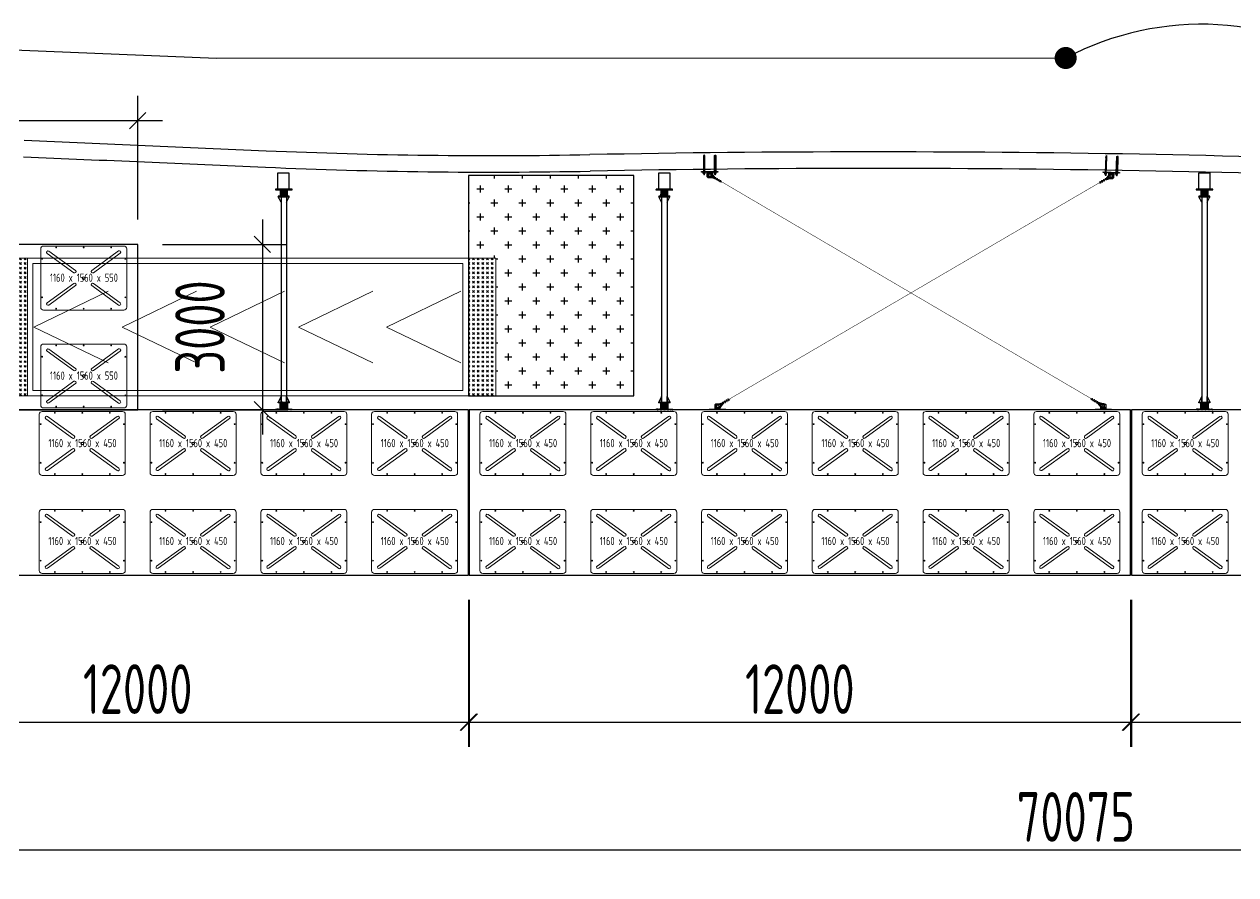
# Model space of a CAD drawing. Header units: millimetres. Extents: x 4 to 2106212, y -117026 to 198097.
# Drawn here: x 1240197 to 1262179, y 118370 to 133797 of the extents above; entities that cross this region are included whole.
import ezdxf

# ---------------------------------------------------------------- set-up
doc = ezdxf.new("R2010")
doc.units = ezdxf.units.MM
for name, pattern in [('CENTER', [0.6, 0.375, -0.075, 0.075, -0.075]), ('DASHDOT2', [12.7, 6.35, -3.175, 0, -3.175]), ('DASHED2', [0.375, 0.25, -0.125])]:
    doc.linetypes.add(name, pattern=pattern)
for name, color, linetype in [('0 @ 1', 7, 'Continuous'), ('BS-Annectent', 115, 'Continuous'), ('HR-dimension', 9, 'Continuous'), ('HR-pontoon', 161, 'Continuous'), ('STEEL', 34, 'Continuous'), ('粗实线', 7, 'Continuous')]:
    doc.layers.add(name, color=color, linetype=linetype)
for name, color, linetype, lineweight in [('扣板', 7, 'Continuous', 9), ('抱桩器', 1, 'Continuous', 18), ('文本', 3, 'Continuous', 13), ('浮箱', 160, 'Continuous', 20)]:
    doc.layers.add(name, color=color, linetype=linetype, lineweight=lineweight)
doc.styles.add('hztxt', font='ros1.shx', dxfattribs={"width": 0.8, "bigfont": 'hztxt.shx'})
doc.linetypes.add('10422', pattern='A,2,[150,AAA.SHX,S=1,R=0,X=0,Y=1],2,[177,AAA.SHX,S=1,R=0,X=0,Y=0.8],1e-09', length=4)
doc.linetypes.add('444', pattern='A,4.5,[145,AAA.SHX,S=1,R=0,X=0,Y=1],4.5,-0.5,[146,AAA.SHX,S=1,R=0,X=0,Y=0],-0.5', length=10)
doc.dimstyles.new('DIM-300', dxfattribs={"dimscale": 300, "dimtxt": 3, "dimasz": 1, "dimexe": 1.5, "dimexo": 1.5, "dimgap": 0.5, "dimtad": 1, "dimdec": 0, "dimzin": 0, "dimdsep": 46, "dimtxsty": 'hztxt', "dimblk": 'OBLIQUE', "dimcen": 0, "dimdle": 1.5, "dimclrd": 9, "dimclre": 9, "dimclrt": 6, "dimadec": 0, "dimazin": 0, "dimtfac": 1, "dimtdec": 0, "dimtix": 1, "dimtofl": 0, "dimtmove": 2, "dimatfit": 0, "dimfxl": 5, "dimtolj": 1, "dimtzin": 0, "dimarcsym": 0})
pattern_1 = [(40.81217054, (-573818.8873, 176698.6793), (-1.452584633, 1.682112997), []), (130.81217054, (-573818.8873, 176698.6793), (-4.5872822625, 1.911641361), [5.55625, -3.33375])]
pattern_2 = [(40.81217054, (-578777.1463, 176555.198), (-1.452584633, 1.682112997), []), (130.81217054, (-578777.1463, 176555.198), (-4.5872822625, 1.911641361), [5.55625, -3.33375])]
pattern_3 = [(225, (43212.285, 45564.743), (4.49012806, -4.49012806), []), (225, (43207.795, 45564.743), (4.49012806, -4.49012806), [7.9375, -1.5875, 0, -1.5875])]
pattern_4 = [(225, (-344287.005, -129412.7357), (4.49012806, -4.49012806), []), (225, (-344291.495, -129412.7357), (4.49012806, -4.49012806), [7.9375, -1.5875, 0, -1.5875])]

# ---------------------------------------------------------------- blocks, each defined once
blk = doc.blocks.new('_Oblique')
at = {"color": 0, "linetype": 'ByBlock', "lineweight": -2}
blk.add_line((-0.5, -0.5), (0.5, 0.5), dxfattribs=at)
blk = doc.blocks.new('*D84')
at = {"color": 9, "lineweight": -2, "transparency": 16777216}
for p, q in [((1236255, 130255), (1236255, 132499)), ((1242255, 130255), (1242255, 132499)), ((1235805, 132049), (1242705, 132049))]:
    blk.add_line(p, q, dxfattribs=at)
at = {"layer": 'Defpoints', "color": 0, "transparency": 16777216}
for p in [(1242255, 132049), (1236255, 129805), (1242255, 129805)]:
    blk.add_point(p, dxfattribs=at)
at = {"color": 9, "lineweight": -2, "transparency": 16777216, "xscale": 300, "yscale": 300, "zscale": 300, "rotation": 180}
blk.add_blockref('_Oblique', (1236255, 132049), dxfattribs=at)
at = {"color": 9, "lineweight": -2, "transparency": 16777216, "xscale": 300, "yscale": 300, "zscale": 300}
blk.add_blockref('_Oblique', (1242255, 132049), dxfattribs=at)
at = {"color": 6, "transparency": 16777216, "insert": (1239255, 132649), "char_height": 900, "attachment_point": 5, "style": 'hztxt'}
blk.add_mtext('\\A1;6000', dxfattribs=at)
blk = doc.blocks.new('*D85')
at = {"color": 9, "lineweight": -2, "transparency": 16777216}
for p, q in [((1244518, 130255), (1244518, 126355)), ((1242705, 129805), (1244968, 129805)), ((1242705, 126805), (1244968, 126805))]:
    blk.add_line(p, q, dxfattribs=at)
at = {"layer": 'Defpoints', "color": 0, "transparency": 16777216}
for p in [(1242255, 129805), (1242255, 126805), (1244518, 126805)]:
    blk.add_point(p, dxfattribs=at)
at = {"color": 9, "lineweight": -2, "transparency": 16777216, "xscale": 300, "yscale": 300, "zscale": 300}
for p, rotation in [((1244518, 129805), 90), ((1244518, 126805), 270)]:
    blk.add_blockref('_Oblique', p, dxfattribs=dict(at, rotation=rotation))
at = {"color": 6, "transparency": 16777216, "insert": (1243386, 128305), "char_height": 900, "attachment_point": 5, "rotation": 90, "style": 'hztxt'}
blk.add_mtext('\\A1;3000', dxfattribs=at)
blk = doc.blocks.new('*U581')
at = {"layer": '抱桩器'}
h = blk.add_hatch(dxfattribs=at)
h.set_pattern_fill('GOST_GLASS', color=252, scale=10, angle=90)
h.set_pattern_definition([(135, (-669974.417, -109419.865), (5e-15, 84.852814), [50, -70]), (135, (-669974.417, -109398.65), (5e-15, 84.852814), [20, -100]), (135, (-669995.63, -109419.865), (5e-15, 84.852814), [20, -100])])
h.paths.add_polyline_path([(-3750, 1250), (-3750, -1250), (-4750, -1250), (-4750, 1250)])
h = blk.add_hatch(dxfattribs=at)
h.set_pattern_fill('GOST_GLASS', color=252, scale=10, angle=90)
h.set_pattern_definition([(135, (-673974.717, -109419.865), (5e-15, 84.852814), [50, -70]), (135, (-673974.717, -109398.65), (5e-15, 84.852814), [20, -100]), (135, (-673995.93, -109419.865), (5e-15, 84.852814), [20, -100])])
h.paths.add_polyline_path([(4250, 1250), (4250, -1250), (4750, -1250), (4750, 1250)])
at = {"layer": '抱桩器', "color": 252}
for points in [[(-3750, 1250), (-3750, -1250), (-4750, -1250), (-4750, 1250)], [(4250, -1250), (-3750, -1250), (-3750, 1250), (4250, 1250)], [(4150, -1150), (-3650, -1150), (-3650, 1150), (4150, 1150)], [(4250, 1250), (4250, -1250), (4750, -1250), (4750, 1250)]]:
    blk.add_lwpolyline(points, close=True, dxfattribs=at)
for points in [[(-2284, -650), (-3634, 0), (-2284, 650)], [(-684, -650), (-2034, 0), (-684, 650)], [(916, -650), (-434, 0), (916, 650)], [(2516, -650), (1166, 0), (2516, 650)], [(4116, -650), (2766, 0), (4116, 650)]]:
    blk.add_lwpolyline(points, dxfattribs=at)
blk = doc.blocks.new('*U582')
at = {"color": 0, "linetype": 'ByBlock', "lineweight": -2, "transparency": 16777216}
blk.add_blockref('*U581', (0, 0), dxfattribs=at)
blk = doc.blocks.new('MT-ZP')
h = blk.add_hatch()
h.set_pattern_fill('CROSS', color=252, scale=40)
h.paths.add_polyline_path([(680224, 262476), (680224, 260976), (680724, 260976), (680724, 258476), (683224, 258476), (683224, 262476)])
at = {"layer": 'HR-pontoon', "color": 252}
for points in [[(680224, 258476), (683224, 258476), (683224, 262476), (680224, 262476)], [(668224, 261226), (668224, 258226), (674224, 258226), (674224, 261226)], [(668224, 258226), (668224, 255226), (680224, 255226), (680224, 258226)], [(680239, 258226), (680239, 255226), (692239, 255226), (692239, 258226)], [(692254, 258226), (692254, 255226), (702254, 255226), (702254, 258226)]]:
    blk.add_lwpolyline(points, close=True, dxfattribs=at)
at = {"color": 252}
blk.add_blockref('*U582', (675974, 259726), dxfattribs=at)
blk = doc.blocks.new('*U81')
blk.add_blockref('MT-ZP', (-692747, -252919))
blk = doc.blocks.new('*U82')
at = {"color": 0, "linetype": 'ByBlock', "lineweight": -2, "transparency": 16777216}
blk.add_blockref('*U81', (0, 0), dxfattribs=at)
blk = doc.blocks.new('*D536')
at = {"color": 9, "lineweight": -2, "transparency": 16777216}
for p, q in [((1236255, 123355), (1236255, 120688)), ((1248255, 123355), (1248255, 120688)), ((1235805, 121138), (1248705, 121138))]:
    blk.add_line(p, q, dxfattribs=at)
at = {"layer": 'Defpoints', "color": 0, "transparency": 16777216}
for p in [(1236255, 123805), (1248255, 123805), (1248255, 121138)]:
    blk.add_point(p, dxfattribs=at)
at = {"color": 9, "lineweight": -2, "transparency": 16777216, "xscale": 300, "yscale": 300, "zscale": 300, "rotation": 180}
blk.add_blockref('_Oblique', (1236255, 121138), dxfattribs=at)
at = {"color": 9, "lineweight": -2, "transparency": 16777216, "xscale": 300, "yscale": 300, "zscale": 300}
blk.add_blockref('_Oblique', (1248255, 121138), dxfattribs=at)
at = {"color": 6, "transparency": 16777216, "insert": (1242255, 121738), "char_height": 900, "attachment_point": 5, "style": 'hztxt'}
blk.add_mtext('\\A1;12000', dxfattribs=at)
blk = doc.blocks.new('*D537')
at = {"color": 9, "lineweight": -2, "transparency": 16777216}
for p, q in [((1248270, 123355), (1248270, 120688)), ((1260270, 123355), (1260270, 120688)), ((1247820, 121138), (1260720, 121138))]:
    blk.add_line(p, q, dxfattribs=at)
at = {"layer": 'Defpoints', "color": 0, "transparency": 16777216}
for p in [(1248270, 123805), (1260270, 123805), (1260270, 121138)]:
    blk.add_point(p, dxfattribs=at)
at = {"color": 9, "lineweight": -2, "transparency": 16777216, "xscale": 300, "yscale": 300, "zscale": 300, "rotation": 180}
blk.add_blockref('_Oblique', (1248270, 121138), dxfattribs=at)
at = {"color": 9, "lineweight": -2, "transparency": 16777216, "xscale": 300, "yscale": 300, "zscale": 300}
blk.add_blockref('_Oblique', (1260270, 121138), dxfattribs=at)
at = {"color": 6, "transparency": 16777216, "insert": (1254270, 121738), "char_height": 900, "attachment_point": 5, "style": 'hztxt'}
blk.add_mtext('\\A1;12000', dxfattribs=at)
blk = doc.blocks.new('*D538')
at = {"color": 9, "lineweight": -2, "transparency": 16777216}
for p, q in [((1260285, 123355), (1260285, 120688)), ((1270285, 123355), (1270285, 120688)), ((1259835, 121138), (1270735, 121138))]:
    blk.add_line(p, q, dxfattribs=at)
at = {"layer": 'Defpoints', "color": 0, "transparency": 16777216}
for p in [(1260285, 123805), (1270285, 123805), (1270285, 121138)]:
    blk.add_point(p, dxfattribs=at)
at = {"color": 9, "lineweight": -2, "transparency": 16777216, "xscale": 300, "yscale": 300, "zscale": 300, "rotation": 180}
blk.add_blockref('_Oblique', (1260285, 121138), dxfattribs=at)
at = {"color": 9, "lineweight": -2, "transparency": 16777216, "xscale": 300, "yscale": 300, "zscale": 300}
blk.add_blockref('_Oblique', (1270285, 121138), dxfattribs=at)
at = {"color": 6, "transparency": 16777216, "insert": (1265285, 121738), "char_height": 900, "attachment_point": 5, "style": 'hztxt'}
blk.add_mtext('\\A1;10000', dxfattribs=at)
blk = doc.blocks.new('*D534')
at = {"color": 9, "lineweight": -2, "transparency": 16777216}
for p, q in [((1224240, 123355), (1224240, 118370)), ((1294315, 123355), (1294315, 118370)), ((1223790, 118820), (1294765, 118820))]:
    blk.add_line(p, q, dxfattribs=at)
at = {"layer": 'Defpoints', "color": 0, "transparency": 16777216}
for p in [(1224240, 123805), (1294315, 123805), (1294315, 118820)]:
    blk.add_point(p, dxfattribs=at)
at = {"color": 9, "lineweight": -2, "transparency": 16777216, "xscale": 300, "yscale": 300, "zscale": 300, "rotation": 180}
blk.add_blockref('_Oblique', (1224240, 118820), dxfattribs=at)
at = {"color": 9, "lineweight": -2, "transparency": 16777216, "xscale": 300, "yscale": 300, "zscale": 300}
blk.add_blockref('_Oblique', (1294315, 118820), dxfattribs=at)
at = {"color": 6, "transparency": 16777216, "insert": (1259278, 119420), "char_height": 900, "attachment_point": 5, "style": 'hztxt'}
blk.add_mtext('\\A1;70075', dxfattribs=at)
blk = doc.blocks.new('支座')
at = {"layer": '扣板', "color": 7}
blk.add_line((13512, 4747, 0), (13512, 5047, 0), dxfattribs=at)
at = {"layer": '扣板', "color": 7, "elevation": 0}
for points in [[(13512, 4747), (13512, 5047), (13520, 5047), (13520, 4747)], [(13600, 4947), (13620, 4927), (13620, 4867), (13600, 4847), (13520, 4847), (13520, 4947)], [(13560, 4932), (13520, 4932), (13520, 4922), (13560, 4922)], [(13560, 4862), (13520, 4862), (13520, 4872), (13560, 4872)]]:
    blk.add_lwpolyline(points, close=True, dxfattribs=at)
at = {"layer": '扣板', "color": 7}
blk.add_circle((13575, 4897, 0), 25, dxfattribs=at)
blk = doc.blocks.new('A$C97f6d51a')
at = {"color": 1, "linetype": 'DASHDOT2'}
blk.add_line((0, 313), (0, -47), dxfattribs=at)
at = {"layer": 'BS-Annectent'}
for p, q in [((-9, 282), (-9, 282)), ((-9, 281), (-9, 282)), ((-9, 282), (-9, 282)), ((-9, 279), (-8, 279)), ((-8, 278), (-9, 279)), ((-9, 279), (-8, 278)), ((-9, 275), (-7, 276)), ((-6, 274), (-9, 275)), ((-9, 275), (-7, 275)), ((-9, 272), (-6, 274)), ((-6, 270), (-9, 272)), ((-9, 272), (-4, 272)), ((-9, 269), (9, 268)), ((-9, 266), (9, 265)), ((-9, 263), (9, 262)), ((-9, 260), (9, 258)), ((-9, 257), (9, 255)), ((-9, 253), (9, 252)), ((-9, 250), (9, 249)), ((-9, 247), (9, 246)), ((-9, 244), (9, 243)), ((-9, 241), (9, 240)), ((-9, 238), (9, 236)), ((-9, 235), (9, 233)), ((-9, 231), (9, 230)), ((-9, 228), (9, 227)), ((-9, 225), (9, 224)), ((-9, 222), (9, 221)), ((-6, 274), (-6, 274)), ((-6, 274), (-6, 274)), ((-6, 274), (-6, 274)), ((-6, 274), (-6, 274)), ((-6, 274), (-6, 274)), ((6, 270), (-6, 270)), ((4, 271), (9, 271)), ((6, 273), (5, 273)), ((6, 273), (5, 273)), ((6, 273), (9, 274)), ((6, 274), (9, 274)), ((9, 271), (6, 273)), ((6, 270), (9, 271)), ((7, 276), (9, 277)), ((9, 274), (7, 275)), ((9, 277), (8, 278)), ((8, 277), (9, 277)), ((9, 280), (9, 281)), ((9, 280), (9, 280)), ((9, 280), (9, 280)), ((-10, 6), (9, 4)), ((-10, 2), (-6, 4)), ((-6, 1), (-10, 2)), ((-10, 2), (9, 1)), ((-9, 219), (9, 218)), ((-9, 216), (9, 215)), ((-9, 213), (9, 211)), ((-9, 209), (9, 208)), ((-9, 206), (9, 205)), ((-9, 203), (9, 202)), ((-9, 200), (9, 199)), ((-9, 197), (9, 196)), ((-9, 194), (9, 193)), ((-9, 191), (9, 189)), ((-9, 188), (9, 186)), ((-9, 184), (9, 183)), ((-9, 181), (9, 180)), ((-9, 178), (9, 177)), ((-9, 175), (9, 174)), ((-9, 172), (9, 171)), ((-9, 169), (9, 167)), ((-9, 166), (9, 164)), ((-9, 162), (9, 161)), ((-9, 159), (9, 158)), ((-9, 156), (9, 155)), ((-9, 153), (9, 152)), ((-9, 150), (9, 149)), ((-9, 147), (9, 146)), ((-9, 144), (9, 142)), ((-9, 140), (9, 139)), ((-9, 137), (9, 136)), ((-9, 134), (9, 133)), ((-9, 131), (9, 130)), ((-9, 128), (9, 127)), ((-9, 125), (9, 124)), ((-9, 122), (9, 120)), ((-9, 119), (9, 117)), ((-9, 115), (9, 114)), ((-9, 112), (9, 111)), ((-9, 109), (9, 108)), ((-9, 106), (9, 105)), ((-9, 103), (9, 102)), ((-9, 100), (9, 98)), ((-9, 97), (9, 95)), ((-9, 93), (9, 92)), ((-9, 90), (9, 89)), ((-9, 87), (9, 86)), ((-9, 84), (9, 83)), ((-9, 81), (9, 80)), ((-9, 78), (9, 76)), ((-9, 75), (9, 73)), ((-9, 71), (9, 70)), ((-9, 68), (9, 67)), ((-9, 65), (9, 64)), ((-9, 62), (9, 61)), ((-9, 59), (9, 58)), ((-9, 56), (9, 55)), ((-9, 53), (9, 51)), ((-9, 49), (9, 48)), ((-9, 46), (9, 45)), ((-9, 43), (9, 42)), ((-9, 40), (9, 39)), ((-9, 37), (9, 36)), ((-9, 34), (9, 33)), ((-9, 31), (9, 29)), ((-9, 28), (9, 26)), ((-9, 24), (9, 23)), ((-9, 21), (9, 20)), ((-9, 18), (9, 17)), ((-9, 15), (9, 14)), ((-9, 12), (9, 11)), ((-9, 9), (9, 7)), ((-8, 0), (-6, 1)), ((6, 147), (-6, 148)), ((6, 116), (-6, 117)), ((6, 3), (-6, 4)), ((2, 0), (-6, 1)), ((6, 147), (9, 149)), ((9, 1), (6, 3)), ((7, 0), (9, 1)), ((-16, -24), (-16, -11)), ((12, -9), (-12, -9)), ((12, -27), (-12, -27)), ((-9, -29), (-6, -28)), ((-6, -31), (-9, -29)), ((9, -30), (-9, -29)), ((-9, -32), (-6, -31)), ((-6, -34), (-9, -32)), ((9, -33), (-9, -32)), ((-9, -35), (-6, -34)), ((-6, -37), (-9, -35)), ((9, -37), (-9, -35)), ((-9, -38), (-6, -37)), ((-6, -40), (-9, -38)), ((9, -40), (-9, -38)), ((-8, -24), (-8, -11)), ((-6, -28), (-8, -27)), ((-7, -40), (-7, -43)), ((6, -29), (-6, -28)), ((6, -29), (-6, -28)), ((6, -32), (-6, -31)), ((6, -32), (-6, -31)), ((6, -35), (-6, -34)), ((6, -38), (-6, -37)), ((6, -38), (-6, -37)), ((6, -41), (-6, -40)), ((-5, -44), (5, -44)), ((-4, -40), (-4, -43)), ((-2, -9), (0, -4)), ((9, -27), (-1, -27)), ((0, -9), (2, -4)), ((4, -41), (4, -43)), ((6, -29), (9, -27)), ((9, -30), (6, -29)), ((6, -32), (9, -30)), ((9, -33), (6, -32)), ((6, -35), (9, -33)), ((9, -37), (6, -35)), ((6, -38), (9, -37)), ((9, -40), (6, -38)), ((6, -41), (9, -40)), ((7, -41), (7, -43)), ((8, -24), (8, -11)), ((9, -27), (8, -27)), ((16, -24), (16, -11))]:
    blk.add_line(p, q, dxfattribs=at)
blk.add_lwpolyline([(10, 0), (10, 300), (0, 306), (-10, 300), (-10, 0)], dxfattribs=at)
for points in [[(-19, -4), (-19, 0), (19, 0), (19, -4)], [(-15, -9), (15, -9), (15, -4), (-15, -4)]]:
    blk.add_lwpolyline(points, close=True, dxfattribs=at)
for points in [[(16, -11, 0.612824), (8, -11, 0.305874), (-8, -11, 0.612824), (-16, -11)], [(16, -24, -0.612824), (8, -24, -0.305874), (-8, -24, -0.612824), (-16, -24)], [(-7, -43, 0.516475), (-4, -43, 0.258238), (4, -43, 0.516475), (7, -43)]]:
    blk.add_lwpolyline(points, format="xyb", dxfattribs=at)
blk = doc.blocks.new('A$Ce460a15a')
at = {"layer": 'STEEL', "color": 22}
for points in [[(12, 150), (12, -150), (0, -150), (0, 150)], [(92, -50), (112, -30), (112, 30), (92, 50), (12, 50), (12, -50)], [(52, 35), (12, 35), (12, 25), (52, 25)], [(52, -35), (12, -35), (12, -25), (52, -25)]]:
    blk.add_lwpolyline(points, close=True, dxfattribs=at)
blk.add_circle((67, 0), 25, dxfattribs=at)
at = {"layer": 'HR-dimension', "xscale": -1, "rotation": 90}
blk.add_blockref('A$C97f6d51a', (12, 100), dxfattribs=at)
at = {"layer": 'HR-dimension', "rotation": 90.00000000000001}
blk.add_blockref('A$C97f6d51a', (12, -100), dxfattribs=at)
blk = doc.blocks.new('*U10')
at = {"color": 7, "linetype": 'Continuous', "lineweight": 15}
for p, q in [((-9, 9), (-10, 8)), ((-10, 8), (-10, 1)), ((-10, 1), (-9, 0)), ((-9, 9), (9, 9)), ((-9, 0), (9, 0)), ((-5, 8), (-5, 1)), ((5, 8), (5, 1)), ((10, 8), (9, 9)), ((9, 0), (10, 1)), ((10, 8), (10, 1))]:
    blk.add_line(p, q, dxfattribs=at)
for centre, start, end in [((0, -8), 72.4233, 107.5767), ((0, 17), 252.4233, 287.5767)]:
    blk.add_arc(centre, 17.2, start, end, dxfattribs=at)
for points, knots in [([(-10, 8), (-10, 9), (-9, 9), (-8, 9), (-7, 9), (-6, 9), (-6, 9), (-5, 8)], [0, 0, 0, 0, 0.264534, 0.399289, 0.53507, 0.765405, 1, 1, 1, 1]), ([(-5, 1), (-6, 1), (-6, 0), (-7, 0), (-8, 0), (-9, 0), (-10, 1), (-10, 1)], [0, 0, 0, 0, 0.264534, 0.399289, 0.53507, 0.765405, 1, 1, 1, 1]), ([(5, 8), (6, 9), (6, 9), (7, 9), (8, 9), (9, 9), (10, 9), (10, 8)], [0, 0, 0, 0, 0.264536, 0.399814, 0.535067, 0.765403, 1, 1, 1, 1]), ([(10, 1), (10, 1), (9, 0), (8, 0), (7, 0), (6, 0), (6, 1), (5, 1)], [0, 0, 0, 0, 0.264536, 0.399814, 0.535067, 0.765403, 1, 1, 1, 1])]:
    blk.add_open_spline(points, degree=3, knots=knots, dxfattribs=at)
blk = doc.blocks.new('A$C72EA2C7E')
blk.add_line((-8, -6), (8, -6))
at = {"color": 7, "linetype": 'Continuous', "lineweight": 15}
for p, q in [((-5, -40), (-5, -6)), ((-4, -41), (-5, -40)), ((5, -40), (-5, -40)), ((-4, -41), (5, -41)), ((5, -6), (5, -40)), ((5, -40), (5, -41))]:
    blk.add_line(p, q, dxfattribs=at)
at = {"color": 7, "linetype": 'Continuous', "lineweight": 0}
for p, q in [((-4, -41), (-4, -6)), ((5, -41), (5, -6))]:
    blk.add_line(p, q, dxfattribs=at)
blk.add_arc((0, -8), 8, 17.4862, 162.5138)
at = {"extrusion": (0, 0, -1), "xscale": 0.9999974999999999, "yscale": 0.9999974999999999, "zscale": -0.9999974999999999}
blk.add_blockref('*U10', (0, -39), dxfattribs=at)
blk = doc.blocks.new('*U1978')
h = blk.add_hatch(color=1)
h.dxf.hatch_style = 1
h.paths.add_polyline_path([(3382, 2191), (3473, 2218, 1.447528), (3428, 2281), (3373, 2204)])
h.paths.add_polyline_path([(3389, 2205), (3388, 2206), (3398, 2220), (3395, 2222), (3434, 2277, -1.452111), (3471, 2226), (3406, 2207), (3405, 2210)], flags=16)
h = blk.add_hatch()
h.set_pattern_fill('ANSI38', color=253, scale=0.7, angle=-4.1878)
h.set_pattern_definition(pattern_2)
h.paths.add_polyline_path([(3404, 2213), (3406, 2207), (3471, 2226, 1.452111), (3434, 2277), (3395, 2222), (3398, 2220), (3401, 2218), (3440, 2273, -1.452111), (3469, 2232)])
h = blk.add_hatch(color=1)
h.dxf.hatch_style = 1
h.paths.add_polyline_path([(-3373, -2204), (-3429, -2283, -1.406258), (-3473, -2218), (-3382, -2191)])
h.paths.add_polyline_path([(-3405, -2210), (-3406, -2207), (-3471, -2226, 1.406258), (-3435, -2278), (-3395, -2222), (-3388, -2205)], flags=16)
h = blk.add_hatch()
h.set_pattern_fill('ANSI38', color=253, scale=0.7, angle=-4.1878)
h.set_pattern_definition(pattern_1)
h.paths.add_polyline_path([(-3401, -2218), (-3395, -2222), (-3434, -2277, -1.452111), (-3471, -2226), (-3406, -2207), (-3405, -2210), (-3404, -2213), (-3469, -2232, 1.452111), (-3440, -2273)])
blk.add_line((3379, 2205), (3379, 2195))
at = {"color": 1, "linetype": 'DASHED2'}
blk.add_line((3483, 2289), (3493, 2274), dxfattribs=at)
at = {"color": 1, "const_width": 8.4}
for points in [[(3380, 2206), (-3393, -2203)], [(3386, 2200), (3251, 2112)], [(-3388, -2209), (-3246, -2117)]]:
    blk.add_lwpolyline(points, dxfattribs=at)
at = {"color": 1}
for points in [[(3382, 2191), (3473, 2218, 1.447528), (3428, 2281), (3373, 2204)], [(3398, 2220), (3388, 2206), (3389, 2205), (3405, 2210), (3406, 2207), (3471, 2226, 1.452111), (3434, 2277), (3395, 2222)], [(-3373, -2204), (-3428, -2281, -1.447528), (-3473, -2218), (-3382, -2191)], [(-3405, -2210), (-3389, -2205), (-3388, -2206), (-3398, -2220), (-3395, -2222), (-3434, -2277, -1.452111), (-3471, -2226), (-3406, -2207)]]:
    blk.add_lwpolyline(points, format="xyb", close=True, dxfattribs=at)
for points in [[(3379, 2195), (3472, 2222, 1.449849), (3431, 2279), (3379, 2205)], [(3406, 2207), (3471, 2226, 1.452111), (3434, 2277), (3395, 2222)], [(3406, 2207), (3471, 2226, 1.452111), (3434, 2277), (3395, 2222)], [(-3376, -2200), (-3431, -2279, -1.449849), (-3472, -2222), (-3384, -2197)], [(-3395, -2222), (-3434, -2277, -1.452111), (-3471, -2226), (-3406, -2207)], [(-3395, -2222), (-3434, -2277, -1.452111), (-3471, -2226), (-3406, -2207)]]:
    blk.add_lwpolyline(points, format="xyb")
for points in [[(3401, 2218), (3440, 2273, -1.452111), (3469, 2232), (3404, 2213), (3406, 2207), (3471, 2226, 1.452111), (3434, 2277), (3395, 2222)], [(-3404, -2213), (-3469, -2232, 1.452111), (-3440, -2273), (-3401, -2218), (-3395, -2222), (-3434, -2277, -1.452111), (-3471, -2226), (-3406, -2207)]]:
    blk.add_lwpolyline(points, format="xyb", close=True)
at = {"color": 252}
for points in [[(3401, 2218), (3440, 2273, -1.452111), (3469, 2232), (3404, 2213), (3406, 2207), (3471, 2226, 1.452111), (3434, 2277), (3395, 2222)], [(-3404, -2213), (-3469, -2232, 1.452111), (-3440, -2273), (-3401, -2218), (-3395, -2222), (-3434, -2277, -1.452111), (-3471, -2226), (-3406, -2207)]]:
    blk.add_lwpolyline(points, format="xyb", close=True, dxfattribs=at)
at = {"xscale": 0.6999999999999998, "yscale": 0.6999999999999998, "zscale": 0.6999999999999998, "rotation": 213.1298866380289}
for p in [(3376, 2183), (3284, 2123), (3315, 2143), (3345, 2163), (-3360, -2201), (-3329, -2181), (-3299, -2161), (-3267, -2141)]:
    blk.add_blockref('A$C72EA2C7E', p, dxfattribs=at)
blk = doc.blocks.new('*U1979')
at = {"color": 0, "linetype": 'ByBlock', "lineweight": -2, "transparency": 16777216}
blk.add_blockref('*U1978', (0, 0), dxfattribs=at)
blk = doc.blocks.new('*U1980')
h = blk.add_hatch(color=1)
h.dxf.hatch_style = 1
h.paths.add_polyline_path([(3382, 2191), (3473, 2218, 1.447528), (3428, 2281), (3373, 2204)])
h.paths.add_polyline_path([(3389, 2205), (3388, 2206), (3398, 2220), (3395, 2222), (3434, 2277, -1.452111), (3471, 2226), (3406, 2207), (3405, 2210)], flags=16)
h = blk.add_hatch()
h.set_pattern_fill('ANSI38', color=253, scale=0.7, angle=-4.1878)
h.set_pattern_definition(pattern_2)
h.paths.add_polyline_path([(3404, 2213), (3406, 2207), (3471, 2226, 1.452111), (3434, 2277), (3395, 2222), (3398, 2220), (3401, 2218), (3440, 2273, -1.452111), (3469, 2232)])
h = blk.add_hatch(color=1)
h.dxf.hatch_style = 1
h.paths.add_polyline_path([(-3373, -2204), (-3429, -2283, -1.406258), (-3473, -2218), (-3382, -2191)])
h.paths.add_polyline_path([(-3405, -2210), (-3406, -2207), (-3471, -2226, 1.406258), (-3435, -2278), (-3395, -2222), (-3388, -2205)], flags=16)
h = blk.add_hatch()
h.set_pattern_fill('ANSI38', color=253, scale=0.7, angle=-4.1878)
h.set_pattern_definition(pattern_1)
h.paths.add_polyline_path([(-3401, -2218), (-3395, -2222), (-3434, -2277, -1.452111), (-3471, -2226), (-3406, -2207), (-3405, -2210), (-3404, -2213), (-3469, -2232, 1.452111), (-3440, -2273)])
blk.add_line((3379, 2205), (3379, 2195))
at = {"color": 1, "linetype": 'DASHED2'}
blk.add_line((3483, 2289), (3493, 2274), dxfattribs=at)
at = {"color": 1, "const_width": 8.4}
for points in [[(3380, 2206), (-3393, -2203)], [(3386, 2200), (3251, 2112)], [(-3388, -2209), (-3246, -2117)]]:
    blk.add_lwpolyline(points, dxfattribs=at)
at = {"color": 1}
for points in [[(3382, 2191), (3473, 2218, 1.447528), (3428, 2281), (3373, 2204)], [(3398, 2220), (3388, 2206), (3389, 2205), (3405, 2210), (3406, 2207), (3471, 2226, 1.452111), (3434, 2277), (3395, 2222)], [(-3373, -2204), (-3428, -2281, -1.447528), (-3473, -2218), (-3382, -2191)], [(-3405, -2210), (-3389, -2205), (-3388, -2206), (-3398, -2220), (-3395, -2222), (-3434, -2277, -1.452111), (-3471, -2226), (-3406, -2207)]]:
    blk.add_lwpolyline(points, format="xyb", close=True, dxfattribs=at)
for points in [[(3379, 2195), (3472, 2222, 1.449849), (3431, 2279), (3379, 2205)], [(3406, 2207), (3471, 2226, 1.452111), (3434, 2277), (3395, 2222)], [(3406, 2207), (3471, 2226, 1.452111), (3434, 2277), (3395, 2222)], [(-3376, -2200), (-3431, -2279, -1.449849), (-3472, -2222), (-3384, -2197)], [(-3395, -2222), (-3434, -2277, -1.452111), (-3471, -2226), (-3406, -2207)], [(-3395, -2222), (-3434, -2277, -1.452111), (-3471, -2226), (-3406, -2207)]]:
    blk.add_lwpolyline(points, format="xyb")
for points in [[(3401, 2218), (3440, 2273, -1.452111), (3469, 2232), (3404, 2213), (3406, 2207), (3471, 2226, 1.452111), (3434, 2277), (3395, 2222)], [(-3404, -2213), (-3469, -2232, 1.452111), (-3440, -2273), (-3401, -2218), (-3395, -2222), (-3434, -2277, -1.452111), (-3471, -2226), (-3406, -2207)]]:
    blk.add_lwpolyline(points, format="xyb", close=True)
at = {"color": 252}
for points in [[(3401, 2218), (3440, 2273, -1.452111), (3469, 2232), (3404, 2213), (3406, 2207), (3471, 2226, 1.452111), (3434, 2277), (3395, 2222)], [(-3404, -2213), (-3469, -2232, 1.452111), (-3440, -2273), (-3401, -2218), (-3395, -2222), (-3434, -2277, -1.452111), (-3471, -2226), (-3406, -2207)]]:
    blk.add_lwpolyline(points, format="xyb", close=True, dxfattribs=at)
at = {"xscale": 0.6999999999999998, "yscale": 0.6999999999999998, "zscale": 0.6999999999999998, "rotation": 213.1298866380289}
for p in [(3376, 2183), (3284, 2123), (3315, 2143), (3345, 2163), (-3360, -2201), (-3329, -2181), (-3299, -2161), (-3267, -2141)]:
    blk.add_blockref('A$C72EA2C7E', p, dxfattribs=at)
blk = doc.blocks.new('*U1981')
at = {"color": 0, "linetype": 'ByBlock', "lineweight": -2, "transparency": 16777216}
blk.add_blockref('*U1980', (0, 0), dxfattribs=at)
blk = doc.blocks.new('*U2001')
h = blk.add_hatch()
h.set_pattern_fill('ANSI35', color=4, angle=180)
h.set_pattern_definition(pattern_3)
h.paths.add_polyline_path([(24, -89), (36, -89), (36, -67), (24, -67)])
h.paths.add_polyline_path([(24, -31), (36, -31), (36, 11), (24, 11)])
h.paths.add_polyline_path([(-100, 11), (100, 11), (100, 21), (-100, 21)])
h.paths.add_polyline_path([(-36, -31), (-24, -31), (-24, 11), (-36, 11)])
h.paths.add_polyline_path([(-36, -89), (-24, -89), (-24, -67), (-36, -67)])
h = blk.add_hatch()
h.set_pattern_fill('ANSI35', color=4, angle=180)
h.set_pattern_definition(pattern_4)
h.paths.add_polyline_path([(-129, -116), (-150, -116), (-150, -104), (-129, -104)])
h.paths.add_polyline_path([(111, -116), (-111, -116), (-111, -104), (111, -104)])
h.paths.add_polyline_path([(150, -116), (129, -116), (129, -104), (150, -104)])
h.paths.add_polyline_path([(66, -104), (54, -104), (54, -67), (66, -67)])
h.paths.add_polyline_path([(66, -31), (54, -31), (54, -4), (66, -4)])
h.paths.add_polyline_path([(6, -31), (-6, -31), (-6, -4), (6, -4)])
h.paths.add_polyline_path([(6, -104), (-6, -104), (-6, -67), (6, -67)])
h.paths.add_polyline_path([(-54, -104), (-66, -104), (-66, -67), (-54, -67)])
h.paths.add_polyline_path([(-54, -31), (-66, -31), (-66, -4), (-54, -4)])
at = {"color": 4}
for points in [[(100, 11), (-100, 11), (-100, 21), (100, 21), (100, 11)], [(-36, -89), (-36, 11), (-24, 11), (-24, -89), (-36, -89)], [(24, -89), (24, 11), (36, 11), (36, -89), (24, -89)], [(150, -116), (-150, -116), (-150, -104), (150, -104), (150, -116)], [(-66, -104), (-66, -4), (-54, -4), (-54, -104), (-66, -104)], [(-6, -104), (-6, -4), (6, -4), (6, -104), (-6, -104)], [(54, -104), (54, -4), (66, -4), (66, -104), (54, -104)]]:
    blk.add_lwpolyline(points, dxfattribs=at)
at = {"layer": 'Defpoints', "color": 4}
for points in [[(-100, 21), (-50, 21), (-50, 121), (-100, 21)], [(100, 21), (50, 21), (50, 121), (100, 21)]]:
    blk.add_lwpolyline(points, dxfattribs=at)
at = {"layer": 'Defpoints', "color": 4, "linetype": 'CENTER', "ltscale": 2}
for points in [[(-129, -116), (-111, -116), (-111, -104), (-129, -104)], [(-66, -31), (-54, -31), (-54, -67), (-66, -67)], [(-36, -31), (-24, -31), (-24, -67), (-36, -67)], [(-6, -31), (6, -31), (6, -67), (-6, -67)], [(24, -31), (36, -31), (36, -67), (24, -67)], [(54, -31), (66, -31), (66, -67), (54, -67)], [(129, -116), (111, -116), (111, -104), (129, -104)]]:
    blk.add_lwpolyline(points, close=True, dxfattribs=at)
for points in [[(-120, -99), (-120, -111), (-120, -121)], [(-66, -49), (66, -49)], [(-66, -49), (66, -49)], [(120, -99), (120, -111), (120, -121)]]:
    blk.add_lwpolyline(points, dxfattribs=at)
blk = doc.blocks.new('*U1998')
at = {"layer": '粗实线', "color": 0, "linetype": 'ByBlock', "lineweight": -2, "transparency": 16777216}
blk.add_blockref('*U2001', (0, 0), dxfattribs=at)
blk = doc.blocks.new('*U1999')
h = blk.add_hatch()
h.set_pattern_fill('ANSI35', color=4, angle=180)
h.set_pattern_definition(pattern_3)
h.paths.add_polyline_path([(24, -89), (36, -89), (36, -67), (24, -67)])
h.paths.add_polyline_path([(24, -31), (36, -31), (36, 11), (24, 11)])
h.paths.add_polyline_path([(-100, 11), (100, 11), (100, 21), (-100, 21)])
h.paths.add_polyline_path([(-36, -31), (-24, -31), (-24, 11), (-36, 11)])
h.paths.add_polyline_path([(-36, -89), (-24, -89), (-24, -67), (-36, -67)])
h = blk.add_hatch()
h.set_pattern_fill('ANSI35', color=4, angle=180)
h.set_pattern_definition(pattern_4)
h.paths.add_polyline_path([(-129, -116), (-150, -116), (-150, -104), (-129, -104)])
h.paths.add_polyline_path([(111, -116), (-111, -116), (-111, -104), (111, -104)])
h.paths.add_polyline_path([(150, -116), (129, -116), (129, -104), (150, -104)])
h.paths.add_polyline_path([(66, -104), (54, -104), (54, -67), (66, -67)])
h.paths.add_polyline_path([(66, -31), (54, -31), (54, -4), (66, -4)])
h.paths.add_polyline_path([(6, -31), (-6, -31), (-6, -4), (6, -4)])
h.paths.add_polyline_path([(6, -104), (-6, -104), (-6, -67), (6, -67)])
h.paths.add_polyline_path([(-54, -104), (-66, -104), (-66, -67), (-54, -67)])
h.paths.add_polyline_path([(-54, -31), (-66, -31), (-66, -4), (-54, -4)])
at = {"color": 4}
for points in [[(100, 11), (-100, 11), (-100, 21), (100, 21), (100, 11)], [(-36, -89), (-36, 11), (-24, 11), (-24, -89), (-36, -89)], [(24, -89), (24, 11), (36, 11), (36, -89), (24, -89)], [(150, -116), (-150, -116), (-150, -104), (150, -104), (150, -116)], [(-66, -104), (-66, -4), (-54, -4), (-54, -104), (-66, -104)], [(-6, -104), (-6, -4), (6, -4), (6, -104), (-6, -104)], [(54, -104), (54, -4), (66, -4), (66, -104), (54, -104)]]:
    blk.add_lwpolyline(points, dxfattribs=at)
at = {"layer": 'Defpoints', "color": 4}
for points in [[(-100, 21), (-50, 21), (-50, 121), (-100, 21)], [(100, 21), (50, 21), (50, 121), (100, 21)]]:
    blk.add_lwpolyline(points, dxfattribs=at)
at = {"layer": 'Defpoints', "color": 4, "linetype": 'CENTER', "ltscale": 2}
for points in [[(-129, -116), (-111, -116), (-111, -104), (-129, -104)], [(-66, -31), (-54, -31), (-54, -67), (-66, -67)], [(-36, -31), (-24, -31), (-24, -67), (-36, -67)], [(-6, -31), (6, -31), (6, -67), (-6, -67)], [(24, -31), (36, -31), (36, -67), (24, -67)], [(54, -31), (66, -31), (66, -67), (54, -67)], [(129, -116), (111, -116), (111, -104), (129, -104)]]:
    blk.add_lwpolyline(points, close=True, dxfattribs=at)
for points in [[(-120, -99), (-120, -111), (-120, -121)], [(-66, -49), (66, -49)], [(-66, -49), (66, -49)], [(120, -99), (120, -111), (120, -121)]]:
    blk.add_lwpolyline(points, dxfattribs=at)
blk = doc.blocks.new('*U2000')
at = {"layer": '粗实线', "color": 0, "linetype": 'ByBlock', "lineweight": -2, "transparency": 16777216}
blk.add_blockref('*U1999', (0, 0), dxfattribs=at)
blk = doc.blocks.new('*U1973')
at = {"layer": '粗实线', "color": 4}
for points in [[(-50, 1863), (-50, -1863)], [(50, 1863), (50, -1863)]]:
    blk.add_lwpolyline(points, dxfattribs=at)
at = {"layer": '粗实线', "color": 4, "xscale": -1, "rotation": 179.9999997006857}
blk.add_blockref('*U2000', (0, 1884), dxfattribs=at)
at = {"layer": '粗实线', "color": 4, "rotation": 359.9999997006856}
blk.add_blockref('*U1998', (0, -1884), dxfattribs=at)
blk = doc.blocks.new('*U1974')
at = {"color": 0, "linetype": 'ByBlock', "lineweight": -2, "transparency": 16777216}
for p in [(0, 0), (9800, 0)]:
    blk.add_blockref('*U1973', p, dxfattribs=at)
blk = doc.blocks.new('*U1991')
h = blk.add_hatch()
h.set_pattern_fill('ANSI35', color=4, angle=180)
h.set_pattern_definition(pattern_3)
h.paths.add_polyline_path([(24, -89), (36, -89), (36, -67), (24, -67)])
h.paths.add_polyline_path([(24, -31), (36, -31), (36, 11), (24, 11)])
h.paths.add_polyline_path([(-100, 11), (100, 11), (100, 21), (-100, 21)])
h.paths.add_polyline_path([(-36, -31), (-24, -31), (-24, 11), (-36, 11)])
h.paths.add_polyline_path([(-36, -89), (-24, -89), (-24, -67), (-36, -67)])
h = blk.add_hatch()
h.set_pattern_fill('ANSI35', color=4, angle=180)
h.set_pattern_definition(pattern_4)
h.paths.add_polyline_path([(-129, -116), (-150, -116), (-150, -104), (-129, -104)])
h.paths.add_polyline_path([(111, -116), (-111, -116), (-111, -104), (111, -104)])
h.paths.add_polyline_path([(150, -116), (129, -116), (129, -104), (150, -104)])
h.paths.add_polyline_path([(66, -104), (54, -104), (54, -67), (66, -67)])
h.paths.add_polyline_path([(66, -31), (54, -31), (54, -4), (66, -4)])
h.paths.add_polyline_path([(6, -31), (-6, -31), (-6, -4), (6, -4)])
h.paths.add_polyline_path([(6, -104), (-6, -104), (-6, -67), (6, -67)])
h.paths.add_polyline_path([(-54, -104), (-66, -104), (-66, -67), (-54, -67)])
h.paths.add_polyline_path([(-54, -31), (-66, -31), (-66, -4), (-54, -4)])
at = {"color": 4}
for points in [[(100, 11), (-100, 11), (-100, 21), (100, 21), (100, 11)], [(-36, -89), (-36, 11), (-24, 11), (-24, -89), (-36, -89)], [(24, -89), (24, 11), (36, 11), (36, -89), (24, -89)], [(150, -116), (-150, -116), (-150, -104), (150, -104), (150, -116)], [(-66, -104), (-66, -4), (-54, -4), (-54, -104), (-66, -104)], [(-6, -104), (-6, -4), (6, -4), (6, -104), (-6, -104)], [(54, -104), (54, -4), (66, -4), (66, -104), (54, -104)]]:
    blk.add_lwpolyline(points, dxfattribs=at)
at = {"layer": 'Defpoints', "color": 4}
for points in [[(-100, 21), (-50, 21), (-50, 121), (-100, 21)], [(100, 21), (50, 21), (50, 121), (100, 21)]]:
    blk.add_lwpolyline(points, dxfattribs=at)
at = {"layer": 'Defpoints', "color": 4, "linetype": 'CENTER', "ltscale": 2}
for points in [[(-129, -116), (-111, -116), (-111, -104), (-129, -104)], [(-66, -31), (-54, -31), (-54, -67), (-66, -67)], [(-36, -31), (-24, -31), (-24, -67), (-36, -67)], [(-6, -31), (6, -31), (6, -67), (-6, -67)], [(24, -31), (36, -31), (36, -67), (24, -67)], [(54, -31), (66, -31), (66, -67), (54, -67)], [(129, -116), (111, -116), (111, -104), (129, -104)]]:
    blk.add_lwpolyline(points, close=True, dxfattribs=at)
for points in [[(-120, -99), (-120, -111), (-120, -121)], [(-66, -49), (66, -49)], [(-66, -49), (66, -49)], [(120, -99), (120, -111), (120, -121)]]:
    blk.add_lwpolyline(points, dxfattribs=at)
blk = doc.blocks.new('*U2002')
at = {"layer": '粗实线', "color": 0, "linetype": 'ByBlock', "lineweight": -2, "transparency": 16777216}
blk.add_blockref('*U1991', (0, 0), dxfattribs=at)
blk = doc.blocks.new('*U2003')
h = blk.add_hatch()
h.set_pattern_fill('ANSI35', color=4, angle=180)
h.set_pattern_definition(pattern_3)
h.paths.add_polyline_path([(24, -89), (36, -89), (36, -67), (24, -67)])
h.paths.add_polyline_path([(24, -31), (36, -31), (36, 11), (24, 11)])
h.paths.add_polyline_path([(-100, 11), (100, 11), (100, 21), (-100, 21)])
h.paths.add_polyline_path([(-36, -31), (-24, -31), (-24, 11), (-36, 11)])
h.paths.add_polyline_path([(-36, -89), (-24, -89), (-24, -67), (-36, -67)])
h = blk.add_hatch()
h.set_pattern_fill('ANSI35', color=4, angle=180)
h.set_pattern_definition(pattern_4)
h.paths.add_polyline_path([(-129, -116), (-150, -116), (-150, -104), (-129, -104)])
h.paths.add_polyline_path([(111, -116), (-111, -116), (-111, -104), (111, -104)])
h.paths.add_polyline_path([(150, -116), (129, -116), (129, -104), (150, -104)])
h.paths.add_polyline_path([(66, -104), (54, -104), (54, -67), (66, -67)])
h.paths.add_polyline_path([(66, -31), (54, -31), (54, -4), (66, -4)])
h.paths.add_polyline_path([(6, -31), (-6, -31), (-6, -4), (6, -4)])
h.paths.add_polyline_path([(6, -104), (-6, -104), (-6, -67), (6, -67)])
h.paths.add_polyline_path([(-54, -104), (-66, -104), (-66, -67), (-54, -67)])
h.paths.add_polyline_path([(-54, -31), (-66, -31), (-66, -4), (-54, -4)])
at = {"color": 4}
for points in [[(100, 11), (-100, 11), (-100, 21), (100, 21), (100, 11)], [(-36, -89), (-36, 11), (-24, 11), (-24, -89), (-36, -89)], [(24, -89), (24, 11), (36, 11), (36, -89), (24, -89)], [(150, -116), (-150, -116), (-150, -104), (150, -104), (150, -116)], [(-66, -104), (-66, -4), (-54, -4), (-54, -104), (-66, -104)], [(-6, -104), (-6, -4), (6, -4), (6, -104), (-6, -104)], [(54, -104), (54, -4), (66, -4), (66, -104), (54, -104)]]:
    blk.add_lwpolyline(points, dxfattribs=at)
at = {"layer": 'Defpoints', "color": 4}
for points in [[(-100, 21), (-50, 21), (-50, 121), (-100, 21)], [(100, 21), (50, 21), (50, 121), (100, 21)]]:
    blk.add_lwpolyline(points, dxfattribs=at)
at = {"layer": 'Defpoints', "color": 4, "linetype": 'CENTER', "ltscale": 2}
for points in [[(-129, -116), (-111, -116), (-111, -104), (-129, -104)], [(-66, -31), (-54, -31), (-54, -67), (-66, -67)], [(-36, -31), (-24, -31), (-24, -67), (-36, -67)], [(-6, -31), (6, -31), (6, -67), (-6, -67)], [(24, -31), (36, -31), (36, -67), (24, -67)], [(54, -31), (66, -31), (66, -67), (54, -67)], [(129, -116), (111, -116), (111, -104), (129, -104)]]:
    blk.add_lwpolyline(points, close=True, dxfattribs=at)
for points in [[(-120, -99), (-120, -111), (-120, -121)], [(-66, -49), (66, -49)], [(-66, -49), (66, -49)], [(120, -99), (120, -111), (120, -121)]]:
    blk.add_lwpolyline(points, dxfattribs=at)
blk = doc.blocks.new('*U1990')
at = {"layer": '粗实线', "color": 0, "linetype": 'ByBlock', "lineweight": -2, "transparency": 16777216}
blk.add_blockref('*U2003', (0, 0), dxfattribs=at)
blk = doc.blocks.new('*U1975')
at = {"layer": '粗实线', "color": 4}
for points in [[(-50, 1863), (-50, -1863)], [(50, 1863), (50, -1863)]]:
    blk.add_lwpolyline(points, dxfattribs=at)
at = {"layer": '粗实线', "color": 4, "xscale": -1, "rotation": 179.9999997006857}
blk.add_blockref('*U1990', (0, 1884), dxfattribs=at)
at = {"layer": '粗实线', "color": 4, "rotation": 359.9999997006856}
blk.add_blockref('*U2002', (0, -1884), dxfattribs=at)
blk = doc.blocks.new('*U1964')
at = {"color": 0, "linetype": 'ByBlock', "lineweight": -2, "transparency": 16777216}
blk.add_blockref('*U1975', (0, 0), dxfattribs=at)
blk = doc.blocks.new('jytkjyk')
for points in [[(475000, 131105), (475200, 131105), (475200, 130805), (475000, 130805)], [(481911, 131105), (482111, 131105), (482111, 130805), (481911, 130805)], [(491711, 131105), (491911, 131105), (491911, 130805), (491711, 130805)]]:
    blk.add_lwpolyline(points, close=True)
at = {"layer": '粗实线', "color": 252}
for p, q in [((461524, 133688), (473886, 133179)), ((473886, 133179), (489293, 133185))]:
    blk.add_line(p, q, dxfattribs=at)
at = {"layer": '粗实线', "color": 252, "linetype": 'Continuous', "const_width": 200, "elevation": 12220, "flags": 128}
blk.add_lwpolyline([(489193, 133190, 1), (489393, 133181, 1)], format="xyb", close=True, dxfattribs=at)
at = {"layer": '粗实线', "color": 252}
blk.add_arc((491766, 128494), 5303, 55.9895, 117.796, dxfattribs=at)
at = {"layer": '粗实线', "color": 252, "linetype": '444'}
for centre, radius, start, end in [((1765367, 29741958), 29638567, 267.4958322, 267.504324), ((478862, 225020), 93605, 267.50432, 271.10178), ((485822, -136894), 268376, 88.97283, 91.10178), ((486240, -113596), 245074, 86.72349, 88.97283)]:
    blk.add_arc(centre, radius, start, end, dxfattribs=at)
at = {"layer": '粗实线', "color": 252, "linetype": '10422'}
for centre, radius, start, end in [((1765367, 29741958), 29638867, 267.4958322, 267.504324), ((478862, 225020), 93905, 267.50432, 271.10178), ((485822, -136894), 268076, 88.97283, 91.10178), ((486240, -113596), 244774, 86.72349, 88.97283)]:
    blk.add_arc(centre, radius, start, end, dxfattribs=at)
at = {"xscale": -1, "rotation": 2.666953539137448}
blk.add_blockref('*U1981', (486400, 128969), dxfattribs=at)
at = {"rotation": 357.2444171632594}
blk.add_blockref('*U1979', (486549, 128956), dxfattribs=at)
for name, p in [('*U1964', (475106, 128805)), ('*U1974', (482011, 128805))]:
    blk.add_blockref(name, p)
at = {"layer": '0 @ 1', "rotation": 89.99999970068562}
for p in [(487873, 113293, 0), (494873, 113293, 0)]:
    blk.add_blockref('支座', p, dxfattribs=at)
at = {"layer": 'HR-dimension'}
for p, rotation in [((482833, 131127), 269.8953418141111), ((490121, 131112), 267.9338139459553)]:
    blk.add_blockref('A$Ce460a15a', p, dxfattribs=dict(at, rotation=rotation))
blk = doc.blocks.new('FX')
at = {"layer": '浮箱', "color": 5, "linetype": 'Continuous'}
for p, q in [((1949463, 183146, 0), (1950923, 183146, 0)), ((1949413, 182036, 0), (1949413, 183096, 0)), ((1950973, 183096, 0), (1950973, 182036, 0)), ((1950923, 181986, 0), (1949463, 181986, 0))]:
    blk.add_line(p, q, dxfattribs=at)
at = {"layer": '浮箱', "color": 1, "linetype": 'CENTER', "ltscale": 9.652}
for p, q in [((1949703, 183121, 0), (1949683, 183121, 0)), ((1949693, 183131, 0), (1949693, 183110, 0)), ((1950203, 183121, 0), (1950183, 183121, 0)), ((1950193, 183131, 0), (1950193, 183110, 0)), ((1950703, 183121, 0), (1950683, 183121, 0)), ((1950693, 183131, 0), (1950693, 183110, 0)), ((1949448, 182916, 0), (1949428, 182916, 0)), ((1949438, 182926, 0), (1949438, 182905, 0)), ((1950958, 182916, 0), (1950938, 182916, 0)), ((1950948, 182926, 0), (1950948, 182905, 0)), ((1949448, 182216, 0), (1949428, 182216, 0)), ((1949438, 182226, 0), (1949438, 182205, 0)), ((1949693, 182021, 0), (1949693, 182000, 0)), ((1950193, 182021, 0), (1950193, 182000, 0)), ((1950693, 182021, 0), (1950693, 182000, 0)), ((1950958, 182216, 0), (1950938, 182216, 0)), ((1950948, 182226, 0), (1950948, 182205, 0)), ((1949703, 182011, 0), (1949683, 182011, 0)), ((1950203, 182011, 0), (1950183, 182011, 0)), ((1950703, 182011, 0), (1950683, 182011, 0))]:
    blk.add_line(p, q, dxfattribs=at)
at = {"layer": '浮箱', "linetype": 'Continuous'}
for p, q in [((1950794, 183146, 0), (1950794, 183146, 0)), ((1950799, 183146, 0), (1950799, 183146, 0)), ((1950799, 183146, 0), (1950799, 183146, 0)), ((1950799, 183146, 0), (1950799, 183146, 0)), ((1950800, 183146, 0), (1950800, 183146, 0)), ((1950800, 183146, 0), (1950800, 183146, 0)), ((1950800, 183146, 0), (1950800, 183146, 0)), ((1950805, 183146, 0), (1950805, 183146, 0)), ((1949413, 182978, 0), (1949413, 182978, 0)), ((1949413, 182973, 0), (1949413, 182973, 0)), ((1949413, 182972, 0), (1949413, 182972, 0)), ((1949413, 182972, 0), (1949413, 182972, 0)), ((1949413, 182972, 0), (1949413, 182972, 0)), ((1949413, 182971, 0), (1949413, 182971, 0)), ((1949413, 182971, 0), (1949413, 182971, 0)), ((1949413, 182967, 0), (1949413, 182967, 0))]:
    blk.add_line(p, q, dxfattribs=at)
at = {"layer": '浮箱', "color": 5, "linetype": 'Continuous', "elevation": 0}
for points in [[(1949530, 183014, -1), (1949559, 183054), (1950045, 182703, -0.999989), (1950016, 182662), (1949530, 183014)], [(1950855, 183016, 1), (1950825, 183057), (1950340, 182703, 0.999989), (1950369, 182663), (1950855, 183016)], [(1949530, 182117, 1), (1949559, 182077), (1950045, 182428, 0.999989), (1950016, 182469), (1949530, 182117)], [(1950855, 182115, -1), (1950825, 182075), (1950340, 182428, -0.999989), (1950369, 182468), (1950855, 182115)]]:
    blk.add_lwpolyline(points, format="xyb", dxfattribs=at)
blk.add_lwpolyline([(1950208, 182586), (1950208, 182586)], dxfattribs=at)
at = {"layer": '浮箱', "color": 9, "linetype": 'Continuous'}
for centre in [(1949693, 183121, 0), (1950193, 183121, 0), (1950693, 183121, 0), (1949438, 182916, 0), (1950948, 182916, 0), (1949438, 182216, 0), (1949693, 182011, 0), (1950193, 182011, 0), (1950693, 182011, 0), (1950948, 182216, 0)]:
    blk.add_circle(centre, 7.5, dxfattribs=at)
at = {"layer": '浮箱', "color": 5, "linetype": 'Continuous'}
for radius in [25, 20]:
    blk.add_circle((1950193, 182566, 0), radius, dxfattribs=at)
at = {"layer": '浮箱', "color": 5, "linetype": 'Continuous', "extrusion": (0, 0, -1)}
for centre, start, end in [((-1949463, 183096, 0), 0, 90), ((-1950923, 183096, 0), 90, 180), ((-1949463, 182036, 0), 270, 0), ((-1950923, 182036, 0), 180, 270)]:
    blk.add_arc(centre, 50, start, end, dxfattribs=at)

msp = doc.modelspace()

# ---------------------------------------------------------------- block references
for name, p in [('jytkjyk', (769800.0033, -0.0006, 0.001)), ('*U82', (1260777.9797, 121497.9818)), ('FX', (-708917.5048, -53372.5792, 0.0005)), ('FX', (-708942.5048, -56372.5792, 0.0005)), ('FX', (-706932.5048, -56372.5792, 0.0005)), ('FX', (-704922.5048, -56372.5792, 0.0005)), ('FX', (-702912.5048, -56372.5792, 0.0005)), ('FX', (-700947.5048, -56372.5793, 0.0005)), ('FX', (-698937.5048, -56372.5793, 0.0005)), ('FX', (-696927.5048, -56372.5793, 0.0005)), ('FX', (-694917.5048, -56372.5793, 0.0005)), ('FX', (-692907.5048, -56372.5793, 0.0005)), ('FX', (-690897.5048, -56372.5793, 0.0005)), ('FX', (-688932.5046, -56372.5791, 0.0005))]:
    msp.add_blockref(name, p)
at = {"xscale": -1, "rotation": 180}
for p in [(-708917.5048, 309982.5985, 0.0005), (-708942.5048, 306982.5985, 0.0005), (-706932.5048, 306982.5985, 0.0005), (-704922.5048, 306982.5985, 0.0005), (-702912.5048, 306982.5985, 0.0005), (-700947.5048, 306982.5984, 0.0005), (-698937.5048, 306982.5984, 0.0005), (-696927.5048, 306982.5984, 0.0005), (-694917.5048, 306982.5984, 0.0005), (-692907.5048, 306982.5984, 0.0005), (-690897.5048, 306982.5984, 0.0005), (-688932.5046, 306982.5986, 0.0005)]:
    msp.add_blockref('FX', p, dxfattribs=at)

# ---------------------------------------------------------------- texts
at = {"layer": '文本', "color": 1, "char_height": 150, "attachment_point": 3, "style": 'hztxt'}
for insert in [(1241896.3246, 129274.9763, -0.0005), (1241896.3246, 127498.9763, -0.0005)]:
    msp.add_mtext('\\pi41.0595;1160 x 1560 x 550          ', dxfattribs=dict(at, insert=insert))
at = {"layer": '文本', "color": 3, "char_height": 150, "attachment_point": 3, "style": 'hztxt'}
for insert in [(1241871.3246, 126274.9763, -0.0005), (1243881.3246, 126274.9763, -0.0005), (1245891.3246, 126274.9763, -0.0005), (1247901.3246, 126274.9763, -0.0005), (1249866.3246, 126274.9763, -0.0005), (1251876.3246, 126274.9763, -0.0005), (1253886.3246, 126274.9763, -0.0005), (1255896.3246, 126274.9763, -0.0005), (1257906.3246, 126274.9763, -0.0005), (1259916.3246, 126274.9763, -0.0005), (1261881.3248, 126274.9764, -0.0005), (1241871.3246, 124498.9763, -0.0005), (1243881.3246, 124498.9763, -0.0005), (1245891.3246, 124498.9763, -0.0005), (1247901.3246, 124498.9763, -0.0005), (1249866.3246, 124498.9763, -0.0005), (1251876.3246, 124498.9763, -0.0005), (1253886.3246, 124498.9763, -0.0005), (1255896.3246, 124498.9763, -0.0005), (1257906.3246, 124498.9763, -0.0005), (1259916.3246, 124498.9763, -0.0005), (1261881.3248, 124498.9764, -0.0005)]:
    msp.add_mtext('\\pi41.0595;1160 x 1560 x 450          ', dxfattribs=dict(at, insert=insert))

# ---------------------------------------------------------------- dimensions: what is measured, and where the dimension line sits
for base, p1, p2, picture, middle in [((1242255.4627, 132048.7881), (1236255.4627, 129805.0103), (1242255.4627, 129805.0103), '*D84', (1239255.4627, 132648.7881)), ((1294315.4629, 118819.9652), (1224240.4635, 123805.0083), (1294315.4629, 123805.0085), '*D534', (1259277.9632, 119419.9652)), ((1248255.4635, 121137.6379), (1236255.4635, 123805.0082), (1248255.4635, 123805.0082), '*D536', (1242255.4635, 121737.6379)), ((1260270.4635, 121137.6379), (1248270.4635, 123805.0082), (1260270.4635, 123805.0081), '*D537', (1254270.4635, 121737.6379)), ((1270285.4637, 121137.6379), (1260285.4637, 123805.0083), (1270285.4637, 123805.0083), '*D538', (1265285.4637, 121737.6379))]:
    dim = msp.add_linear_dim(base=base, p1=p1, p2=p2, dimstyle='DIM-300')
    dim.commit()
    dim.dimension.update_dxf_attribs({"geometry": picture, "text_midpoint": middle})
dim = msp.add_linear_dim(base=(1244518.4739, 126805.0103), p1=(1242255.4627, 129805.0103), p2=(1242255.4627, 126805.0103), angle=90, dimstyle='DIM-300')
dim.commit()
dim.dimension.update_dxf_attribs({"geometry": '*D85', "text_midpoint": (1243386.4569, 128305.0103), "dimtype": 160})

doc.saveas('drawing.dxf')
